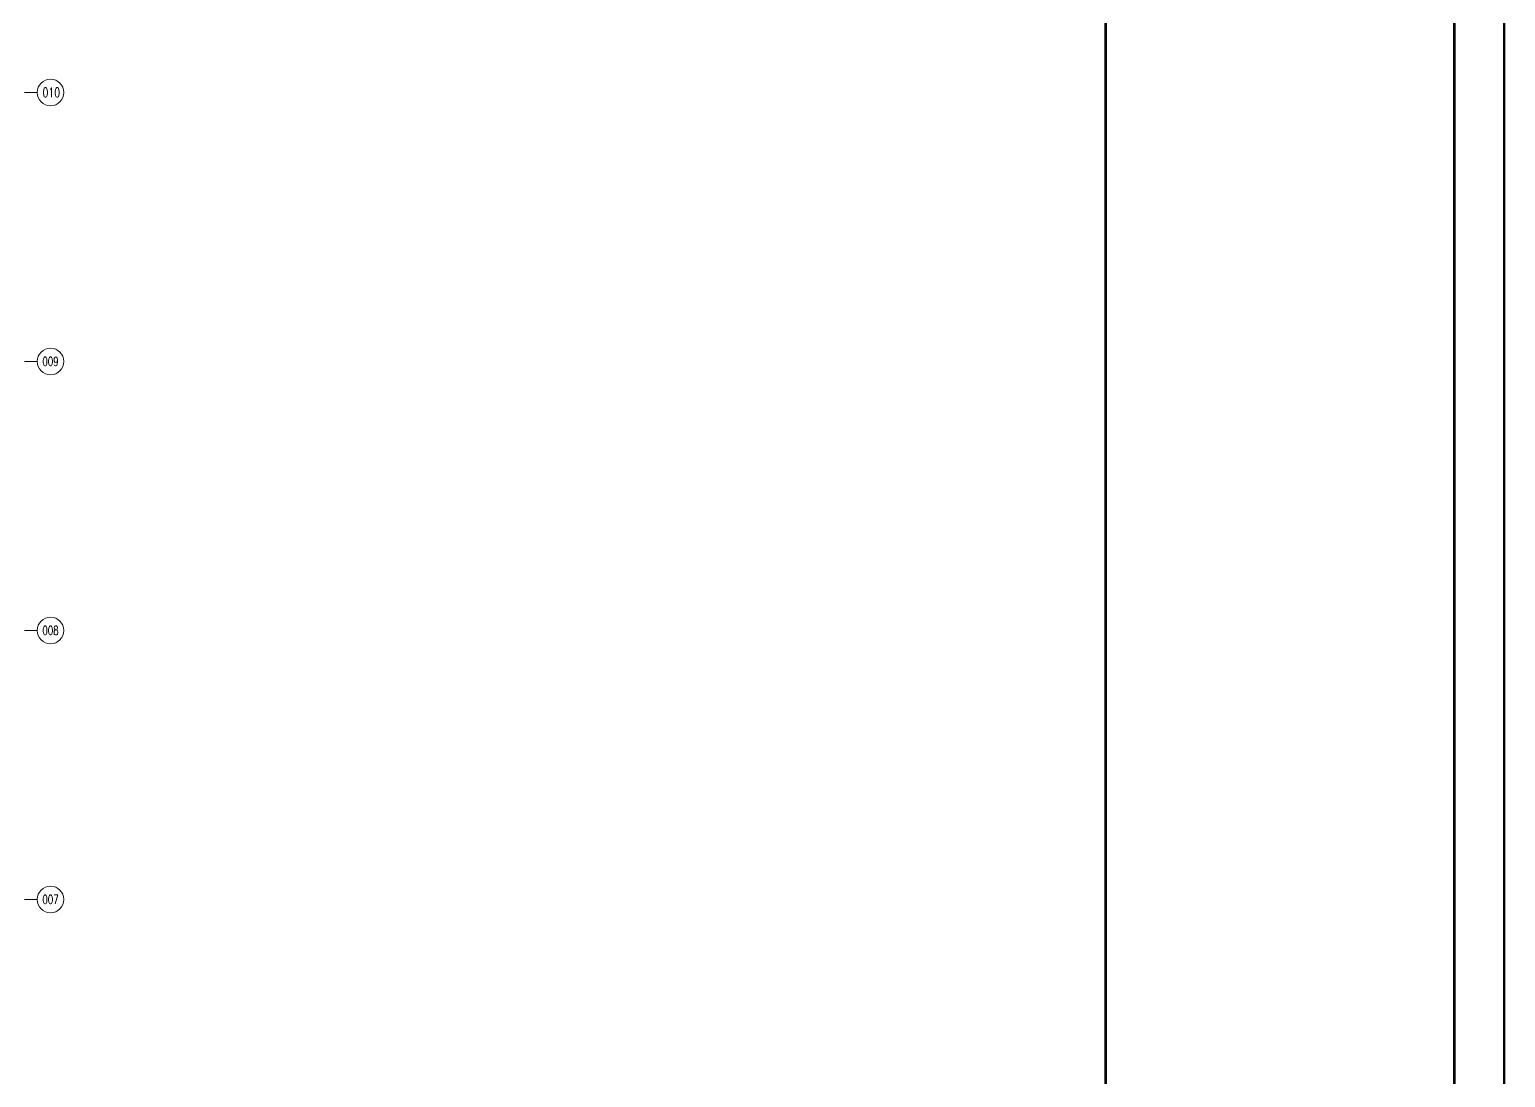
# Model space of a CAD drawing. Extents: x -1201378 to 2367219, y -619313 to 244905.
# Drawn here: x 522789 to 567219, y 181792 to 213349 of the extents above; entities that cross this region are included whole.
import ezdxf
from ezdxf.enums import TextEntityAlignment as Align

# ---------------------------------------------------------------- set-up
doc = ezdxf.new("R2010")
doc.units = 0
doc.header["$LTSCALE"] = 1000
doc.linetypes.add('CENTER', pattern=[2, 1.25, -0.25, 0.25, -0.25])
doc.layers.get('0').update_dxf_attribs({"linetype": 'CONTINUOUS'})
doc.layers.get('Defpoints').update_dxf_attribs({"linetype": 'CONTINUOUS'})
doc.layers.add('0-cxFrame', color=155, linetype='CONTINUOUS')
for name, color, linetype, lineweight in [('0-cxText', 131, 'CONTINUOUS', 25), ('S-axis', 111, 'CONTINUOUS', 0), ('S-dote', 5, 'CENTER', 0)]:
    doc.layers.add(name, color=color, linetype=linetype, lineweight=lineweight)
doc.styles.add('_TCH_AXIS', font='COMPLEX', dxfattribs={"bigfont": 'GBCBIG'})
doc.styles.add('cx_tuming', font='simhei.ttf')
doc.styles.add('cx_tuqian1', font='')
doc.styles.add('黑体', font='simhei.ttf', dxfattribs={"width": 0.8})
doc.styles.get('cx_tuqian1').set_extended_font_data('SimSun')

# ---------------------------------------------------------------- blocks, each defined once
blk = doc.blocks.new('zjcx_T0(Dragon)')
at = {"layer": '0-cxFrame', "const_width": 50}
blk.add_lwpolyline([(0, 82100), (-7000, 82100), (-7000, 0), (0, 0)], close=True, dxfattribs=at)
blk = doc.blocks.new('TK22.A0 L(Dragon)')
at = {"layer": '0-cxFrame', "color": 7, "const_width": 0.5}
blk.add_lwpolyline([(0, 0), (-1486, 0), (-1486, 841), (0, 841)], close=True, dxfattribs=at)
at = {"layer": '0-cxFrame', "const_width": 0.5}
for points in [[(-80, 10), (-1466, 10), (-1466, 831), (-80, 831)], [(-10, 10), (-80, 10), (-80, 831), (-10, 831)]]:
    blk.add_lwpolyline(points, close=True, dxfattribs=at)
at = {"layer": '0-cxFrame', "xscale": 0.009999999999999998, "yscale": 0.009999999999999998, "zscale": 0.009999999999999998}
blk.add_blockref('zjcx_T0(Dragon)', (-10, 10), dxfattribs=at)
at = {"style": '黑体', "flags": 4}
blk.add_attdef('图幅', text='', height=3.3, dxfattribs=at).set_placement((-40, 3), align=Align.RIGHT)
at = {"layer": '0-cxText', "flags": 4}
for tag, height, style, p in [('建设单位', 3.5, 'cx_tuming', (-45, 240)), ('项目名称', 3.5, 'cx_tuming', (-45, 210)), ('子项名称', 3.5, 'cx_tuming', (-45, 180)), ('工程编号', 3.3, 'cx_tuqian1', (-35, 165)), ('图名1', 3.5, 'cx_tuming', (-45, 87)), ('图名2', 3.5, 'cx_tuming', (-45, 79)), ('图名3', 3.5, 'cx_tuming', (-45, 71)), ('出图日期', 3.3, 'cx_tuqian1', (-39, 60)), ('专业', 3.3, 'cx_tuqian1', (-55, 52)), ('图号', 3.3, 'cx_tuqian1', (-55, 44)), ('版次', 3.3, 'cx_tuqian1', (-20, 44))]:
    blk.add_attdef(tag, text='', height=height, dxfattribs=dict(at, style=style)).set_placement(p, align=Align.MIDDLE)
at = {"layer": 'Defpoints', "color": 6, "flags": 4}
for tag, height, style, p in [('tufu', 3.3, '黑体', (-12, 12)), ('dwfname', 4, 'cx_tuqian1', (-80, 3))]:
    blk.add_attdef(tag, text='', height=height, dxfattribs=dict(at, style=style)).set_placement(p, align=Align.RIGHT)
blk = doc.blocks.new('1#轴网')
at = {"layer": 'S-axis'}
for centre in [(-76579.2, 98828.1), (-76579.2, 90728.1), (-76579.2, 82628.1), (-76579.2, 74528.1)]:
    blk.add_circle(centre, 400, dxfattribs=at)
at = {"layer": 'S-dote'}
for p, q in [((-99358.5, 98827), (-76979.2, 98827)), ((-99358.5, 90727), (-76979.2, 90727)), ((-99358.5, 82627), (-76979.2, 82627)), ((-99358.5, 74527), (-76979.2, 74527))]:
    blk.add_line(p, q, dxfattribs=at)
at = {"layer": 'S-axis', "style": '_TCH_AXIS', "width": 0.705882}
for s, height, p in [('010', 290.63, (-76818.5, 98682.8)), ('009', 270.22, (-76824.4, 90593)), ('008', 270.22, (-76824.4, 82493)), ('007', 270.22, (-76824.4, 74393))]:
    blk.add_text(s, height=height, dxfattribs=at).set_placement(p)

msp = doc.modelspace()

# ---------------------------------------------------------------- block references
at = {"layer": '0-cxFrame', "xscale": 150, "yscale": 150, "zscale": 150}
msp.add_blockref('TK22.A0 L(Dragon)', (567181.8, 118717.3), dxfattribs=at)
at = {"layer": 'S-axis'}
msp.add_blockref('1#轴网', (600000, 112624.8), dxfattribs=at)

doc.saveas('drawing.dxf')
